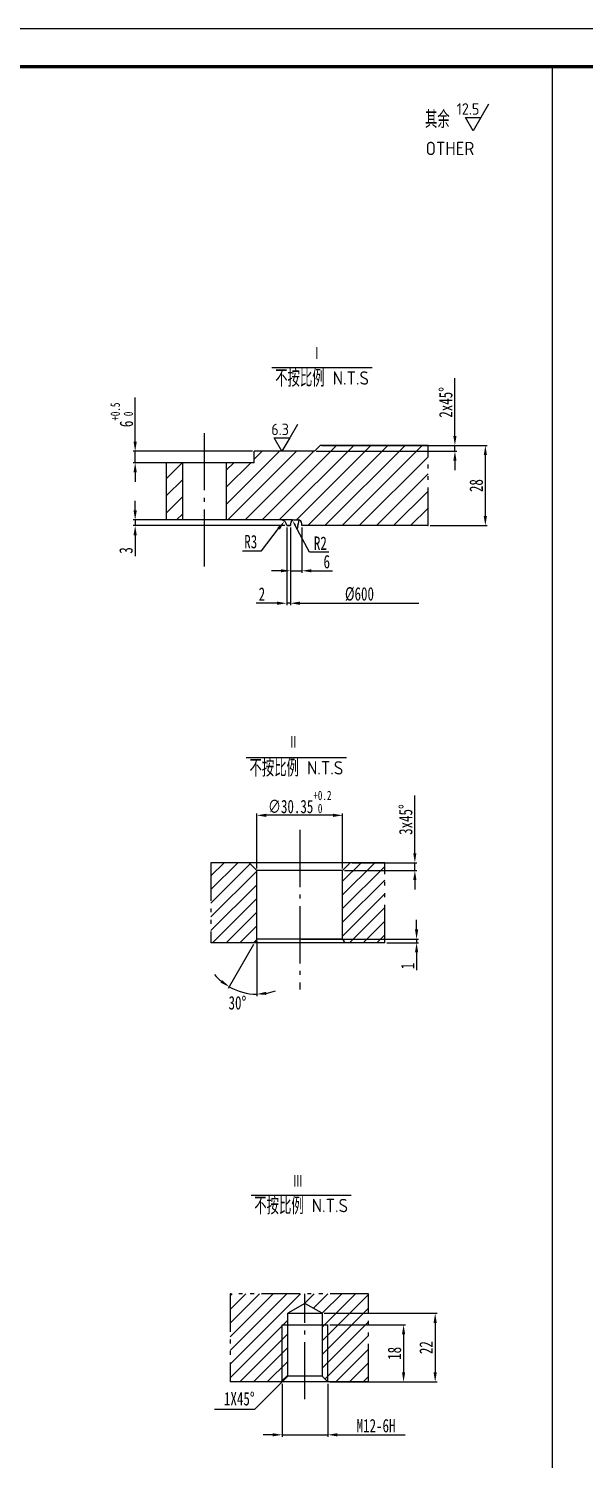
# Model space of a CAD drawing. Extents: x 3752 to 5058, y 2005 to 3221.
# Drawn here: x 4045.1 to 4190.7, y 2223.7 to 2598.7 of the extents above; entities that cross this region are included whole.
import ezdxf
from ezdxf.enums import TextEntityAlignment as Align

# ---------------------------------------------------------------- set-up
doc = ezdxf.new("R2010")
doc.units = 0
doc.linetypes.add('CENTER', pattern=[20, 15, -2, 1, -2])
doc.linetypes.add('DIVIDE', pattern=[18, 10, -2, 1, -2, 1, -2])
doc.layers.get('Defpoints').update_dxf_attribs({"linetype": 'CONTINUOUS'})
for name, color, linetype in [('1', 7, 'CONTINUOUS'), ('2', 1, 'CONTINUOUS'), ('3', 2, 'CENTER'), ('4', 6, 'DIVIDE')]:
    doc.layers.add(name, color=color, linetype=linetype)
doc.styles.add('ACISOTS', font='isocp.shx', dxfattribs={"height": 1, "bigfont": 'gbcbig.shx'})
doc.styles.add('HZ5', font='GungsuhChe.ttf', dxfattribs={"width": 0.75})
doc.dimstyles.new('2', dxfattribs={"dimtxt": 3.5, "dimasz": 2.5, "dimexe": 0.5, "dimexo": 0.5, "dimtad": 1, "dimdec": 0, "dimlfac": 2, "dimzin": 0, "dimdsep": 46, "dimtxsty": 'HZ5', "dimcen": 0, "dimadec": 0, "dimazin": 0, "dimtfac": 0.857143, "dimtdec": 0, "dimtmove": 0, "dimatfit": 0, "dimfxl": 0, "dimtvp": 1.5, "dimtolj": 1, "dimtzin": 0, "dimarcsym": 0})
doc.dimstyles.new('4', dxfattribs={"dimtxt": 3.5, "dimasz": 2.5, "dimexe": 0.5, "dimexo": 0.5, "dimtad": 1, "dimdec": 0, "dimlfac": 4, "dimzin": 0, "dimdsep": 46, "dimtxsty": 'HZ5', "dimcen": 0, "dimadec": 0, "dimazin": 0, "dimtfac": 0.857143, "dimtdec": 0, "dimtmove": 0, "dimatfit": 0, "dimfxl": 0, "dimtvp": 1.5, "dimtolj": 1, "dimtzin": 0, "dimarcsym": 0})
doc.dimstyles.new('副本2', dxfattribs={"dimtxt": 3.5, "dimasz": 2.5, "dimexe": 0.5, "dimexo": 0.5, "dimtad": 1, "dimtih": 1, "dimtoh": 1, "dimdec": 0, "dimlfac": 2, "dimzin": 0, "dimdsep": 46, "dimtxsty": 'HZ5', "dimcen": 0, "dimadec": 0, "dimazin": 0, "dimtfac": 0.857143, "dimtdec": 0, "dimtmove": 0, "dimatfit": 0, "dimfxl": 0, "dimtvp": 1.5, "dimtolj": 1, "dimtzin": 0, "dimarcsym": 0})
doc.dimstyles.new('副本4', dxfattribs={"dimtxt": 3.5, "dimasz": 2.5, "dimexe": 0.5, "dimexo": 0.5, "dimtad": 1, "dimtih": 1, "dimtoh": 1, "dimdec": 0, "dimlfac": 4, "dimzin": 0, "dimdsep": 46, "dimtxsty": 'HZ5', "dimcen": 0, "dimadec": 0, "dimazin": 0, "dimtfac": 0.857143, "dimtdec": 0, "dimtmove": 0, "dimatfit": 0, "dimfxl": 0, "dimtvp": 1.5, "dimtolj": 1, "dimtzin": 0, "dimarcsym": 0})
pattern_1 = [(45, (2030.733, 1715.3434), (-1.7960512, 1.7960512), [])]

# ---------------------------------------------------------------- blocks, each defined once
blk = doc.blocks.new('*D81')
at = {"layer": '1', "color": 0, "lineweight": -2}
for p, q in [((4122.49, 2261.99), (4152.1, 2261.99)), ((4151.6, 2259.49), (4151.6, 2246.5)), ((4123.99, 2244), (4152.1, 2244))]:
    blk.add_line(p, q, dxfattribs=at)
at = {"layer": '1', "color": 0}
for points in [[(4151.18, 2259.49), (4152.02, 2259.49), (4151.6, 2261.99)], [(4151.18, 2246.5), (4152.02, 2246.5), (4151.6, 2244)]]:
    blk.add_solid(points, dxfattribs=at)
at = {"layer": 'Defpoints', "color": 0}
for p in [(4121.99, 2261.99), (4123.49, 2244), (4151.6, 2244)]:
    blk.add_point(p, dxfattribs=at)
at = {"layer": '1', "color": 0, "insert": (4149.22, 2253), "char_height": 3.5, "attachment_point": 5, "rotation": 90, "style": 'HZ5'}
blk.add_mtext('\\A1;22', dxfattribs=at)
blk = doc.blocks.new('*U77')
at = {"layer": '1', "linetype": 'Continuous'}
for p, q in [((2081.73, 529.63), (2073.56, 521.46)), ((2073.56, 521.46), (2063.06, 521.46))]:
    blk.add_line(p, q, dxfattribs=at)
at = {"layer": '1', "linetype": 'Continuous', "style": 'HZ5', "width": 0.75}
blk.add_text('1X45%%d', height=3.5, dxfattribs=at).set_placement((2073.56, 522.51), align=Align.RIGHT)
blk = doc.blocks.new('*D85')
at = {"layer": '1', "color": 0, "lineweight": -2}
for p, q in [((4123.99, 2259), (4143.82, 2259)), ((4143.32, 2256.5), (4143.32, 2246.5)), ((4123.99, 2244), (4143.82, 2244))]:
    blk.add_line(p, q, dxfattribs=at)
at = {"layer": '1', "color": 0}
for points in [[(4142.91, 2256.5), (4143.74, 2256.5), (4143.32, 2259)], [(4142.91, 2246.5), (4143.74, 2246.5), (4143.32, 2244)]]:
    blk.add_solid(points, dxfattribs=at)
at = {"layer": 'Defpoints', "color": 0}
for p in [(4123.49, 2259), (4123.49, 2244), (4143.32, 2244)]:
    blk.add_point(p, dxfattribs=at)
at = {"layer": '1', "color": 0, "insert": (4140.95, 2251.5), "char_height": 3.5, "attachment_point": 5, "rotation": 90, "style": 'HZ5'}
blk.add_mtext('\\A1;18', dxfattribs=at)
blk = doc.blocks.new('*D86')
at = {"layer": '1', "color": 0, "lineweight": -2}
for p, q in [((4111.49, 2243.5), (4111.49, 2229.65)), ((4123.49, 2243.5), (4123.49, 2229.65)), ((4108.99, 2230.15), (4106.49, 2230.15)), ((4111.49, 2230.15), (4123.49, 2230.15)), ((4125.99, 2230.15), (4143.74, 2230.15))]:
    blk.add_line(p, q, dxfattribs=at)
at = {"layer": '1', "color": 0}
for points in [[(4108.99, 2230.57), (4108.99, 2229.73), (4111.49, 2230.15)], [(4125.99, 2230.57), (4125.99, 2229.73), (4123.49, 2230.15)]]:
    blk.add_solid(points, dxfattribs=at)
at = {"layer": 'Defpoints', "color": 0}
for p in [(4111.49, 2244), (4123.49, 2244), (4123.49, 2230.15)]:
    blk.add_point(p, dxfattribs=at)
at = {"layer": '1', "color": 0, "insert": (4136.11, 2232.53), "char_height": 3.5, "attachment_point": 5, "style": 'HZ5'}
blk.add_mtext('\\A1;M12-6H', dxfattribs=at)
blk = doc.blocks.new('*D88')
at = {"layer": '1', "color": 0}
for p, q in [((4104.86, 2359.59), (4104.86, 2345.13)), ((4104.03, 2358.65), (4097.38, 2347.14))]:
    blk.add_line(p, q, dxfattribs=at)
for start, end in [(220.1531, 230.0766), (240, 270), (279.9234, 289.8469)]:
    blk.add_arc((4104.86, 2360.09), 14.45, start, end, dxfattribs=at)
for points in [[(4095.82, 2349.34), (4095.34, 2348.66), (4097.63, 2347.57)], [(4107.38, 2345.44), (4107.31, 2346.27), (4104.86, 2345.63)]]:
    blk.add_solid(points, dxfattribs=at)
at = {"layer": 'Defpoints', "color": 0}
for p in [(4104.86, 2378.09), (4104.28, 2359.09), (4104.86, 2360.09), (4104.86, 2360.09), (4102.35, 2345.85)]:
    blk.add_point(p, dxfattribs=at)
at = {"layer": '1', "color": 0, "insert": (4099.78, 2343.35), "char_height": 3.5, "attachment_point": 5, "style": 'HZ5'}
blk.add_mtext('\\A1;30°', dxfattribs=at)
blk = doc.blocks.new('*D89')
at = {"layer": '1', "color": 0, "lineweight": -2}
for p, q in [((4146.28, 2382.59), (4146.28, 2397.71)), ((4127.86, 2378.09), (4146.78, 2378.09)), ((4129.86, 2380.09), (4146.78, 2380.09)), ((4146.28, 2378.09), (4146.28, 2380.09)), ((4146.28, 2375.59), (4146.28, 2373.09))]:
    blk.add_line(p, q, dxfattribs=at)
at = {"layer": '1', "color": 0}
for points in [[(4145.86, 2382.59), (4146.69, 2382.59), (4146.28, 2380.09)], [(4145.86, 2375.59), (4146.69, 2375.59), (4146.28, 2378.09)]]:
    blk.add_solid(points, dxfattribs=at)
at = {"layer": 'Defpoints', "color": 0}
for p in [(4127.36, 2378.09), (4129.36, 2380.09), (4146.28, 2380.09)]:
    blk.add_point(p, dxfattribs=at)
at = {"layer": '1', "color": 0, "insert": (4143.9, 2391.4), "char_height": 3.5, "attachment_point": 5, "rotation": 90, "style": 'HZ5'}
blk.add_mtext('\\A1;3x45%%d', dxfattribs=at)
blk = doc.blocks.new('*D90')
at = {"layer": '1', "color": 0, "lineweight": -2}
for p, q in [((4146.73, 2362.59), (4146.73, 2365.09)), ((4116.61, 2360.09), (4147.23, 2360.09)), ((4138.93, 2359.09), (4147.23, 2359.09)), ((4146.73, 2360.09), (4146.73, 2359.09)), ((4146.73, 2356.59), (4146.73, 2351.96))]:
    blk.add_line(p, q, dxfattribs=at)
at = {"layer": '1', "color": 0}
for points in [[(4146.31, 2362.59), (4147.15, 2362.59), (4146.73, 2360.09)], [(4146.31, 2356.59), (4147.15, 2356.59), (4146.73, 2359.09)]]:
    blk.add_solid(points, dxfattribs=at)
at = {"layer": 'Defpoints', "color": 0}
for p in [(4116.11, 2360.09), (4138.43, 2359.09), (4146.73, 2359.09)]:
    blk.add_point(p, dxfattribs=at)
at = {"layer": '1', "color": 0, "insert": (4144.36, 2353.02), "char_height": 3.5, "attachment_point": 5, "rotation": 90, "style": 'HZ5'}
blk.add_mtext('\\A1;1', dxfattribs=at)
blk = doc.blocks.new('*D91')
at = {"layer": '1', "color": 0, "lineweight": -2}
for p, q in [((4104.86, 2378.59), (4104.86, 2393.01)), ((4124.86, 2392.51), (4107.36, 2392.51)), ((4127.36, 2378.59), (4127.36, 2393.01))]:
    blk.add_line(p, q, dxfattribs=at)
at = {"layer": '1', "color": 0}
for points in [[(4107.36, 2392.93), (4107.36, 2392.09), (4104.86, 2392.51)], [(4124.86, 2392.93), (4124.86, 2392.09), (4127.36, 2392.51)]]:
    blk.add_solid(points, dxfattribs=at)
at = {"layer": 'Defpoints', "color": 0}
for p in [(4104.86, 2392.51), (4104.86, 2378.09), (4127.36, 2378.09)]:
    blk.add_point(p, dxfattribs=at)
at = {"layer": '1', "color": 0, "insert": (4116.11, 2395.99), "char_height": 3.5, "attachment_point": 5, "style": 'HZ5'}
blk.add_mtext('\\A1;\\A1;\\A0;∅30.35{\\H2.450000;\\S+0.2^  0;}', dxfattribs=at)
blk = doc.blocks.new('*D145')
at = {"layer": '1', "color": 0}
for p, q in [((4118.7, 2461.47), (4114.93, 2468.49)), ((4123.7, 2461.47), (4118.7, 2461.47))]:
    blk.add_line(p, q, dxfattribs=at)
blk.add_solid([(4115.15, 2468.6), (4114.71, 2468.37), (4114.22, 2469.81)], dxfattribs=at)
at = {"layer": 'Defpoints', "color": 0}
for p in [(4114.22, 2469.81), (4114.69, 2468.93)]:
    blk.add_point(p, dxfattribs=at)
at = {"layer": '1', "color": 0, "insert": (4121.52, 2463.84), "char_height": 3.5, "attachment_point": 5, "style": 'HZ5'}
blk.add_mtext('\\A1;R2', dxfattribs=at)
blk = doc.blocks.new('*D146')
at = {"layer": '1', "color": 0}
for p, q in [((4106.08, 2461.84), (4110.58, 2467.64)), ((4101.08, 2461.84), (4106.08, 2461.84))]:
    blk.add_line(p, q, dxfattribs=at)
blk.add_solid([(4110.25, 2467.89), (4110.91, 2467.38), (4112.11, 2469.61)], dxfattribs=at)
at = {"layer": 'Defpoints', "color": 0}
for p in [(4111.19, 2468.43), (4112.11, 2469.61)]:
    blk.add_point(p, dxfattribs=at)
at = {"layer": '1', "color": 0, "insert": (4103.27, 2464.21), "char_height": 3.5, "attachment_point": 5, "style": 'HZ5'}
blk.add_mtext('\\A1;R3', dxfattribs=at)
blk = doc.blocks.new('*D147')
at = {"layer": '1', "color": 0, "lineweight": -2}
for p, q in [((4150.25, 2489.43), (4165.25, 2489.43)), ((4164.75, 2470.93), (4164.75, 2486.93)), ((4150.25, 2468.43), (4165.25, 2468.43))]:
    blk.add_line(p, q, dxfattribs=at)
at = {"layer": '1', "color": 0}
for points in [[(4164.33, 2486.93), (4165.17, 2486.93), (4164.75, 2489.43)], [(4164.33, 2470.93), (4165.17, 2470.93), (4164.75, 2468.43)]]:
    blk.add_solid(points, dxfattribs=at)
at = {"layer": 'Defpoints', "color": 0}
for p in [(4149.75, 2489.43), (4164.75, 2489.43), (4149.75, 2468.43)]:
    blk.add_point(p, dxfattribs=at)
at = {"layer": '1', "color": 0, "insert": (4162.38, 2478.93), "char_height": 3.5, "attachment_point": 5, "rotation": 90, "style": 'HZ5'}
blk.add_mtext('\\A1;28', dxfattribs=at)
blk = doc.blocks.new('*D148')
at = {"layer": '1', "color": 0, "lineweight": -2}
for p, q in [((4156.78, 2491.93), (4156.78, 2507.05)), ((4120.44, 2487.93), (4157.28, 2487.93)), ((4121.94, 2489.43), (4157.28, 2489.43)), ((4156.78, 2487.93), (4156.78, 2489.43)), ((4156.78, 2485.43), (4156.78, 2482.93))]:
    blk.add_line(p, q, dxfattribs=at)
at = {"layer": '1', "color": 0}
for points in [[(4156.36, 2491.93), (4157.19, 2491.93), (4156.78, 2489.43)], [(4156.36, 2485.43), (4157.19, 2485.43), (4156.78, 2487.93)]]:
    blk.add_solid(points, dxfattribs=at)
at = {"layer": 'Defpoints', "color": 0}
for p in [(4119.94, 2487.93), (4121.44, 2489.43), (4156.78, 2489.43)]:
    blk.add_point(p, dxfattribs=at)
at = {"layer": '1', "color": 0, "insert": (4154.4, 2500.74), "char_height": 3.5, "attachment_point": 5, "rotation": 90, "style": 'HZ5'}
blk.add_mtext('\\A1;2x45%%d', dxfattribs=at)
blk = doc.blocks.new('*D149')
at = {"layer": '1', "color": 0, "lineweight": -2}
for p, q in [((4072.98, 2490.43), (4072.98, 2502.01)), ((4103.69, 2487.93), (4072.48, 2487.93)), ((4072.98, 2484.93), (4072.98, 2487.93)), ((4103.69, 2484.93), (4072.48, 2484.93)), ((4072.98, 2482.43), (4072.98, 2479.93))]:
    blk.add_line(p, q, dxfattribs=at)
at = {"layer": '1', "color": 0}
for points in [[(4072.56, 2490.43), (4073.4, 2490.43), (4072.98, 2487.93)], [(4072.56, 2482.43), (4073.4, 2482.43), (4072.98, 2484.93)]]:
    blk.add_solid(points, dxfattribs=at)
at = {"layer": 'Defpoints', "color": 0}
for p in [(4072.98, 2487.93), (4104.19, 2487.93), (4104.19, 2484.93)]:
    blk.add_point(p, dxfattribs=at)
at = {"layer": '1', "color": 0, "insert": (4069.5, 2497.47), "char_height": 3.5, "attachment_point": 5, "rotation": 90, "style": 'HZ5'}
blk.add_mtext('\\A1;\\A0;6{\\H2.450000;\\S+0.5^  0;}', dxfattribs=at)
blk = doc.blocks.new('*D150')
at = {"layer": '1', "color": 0, "lineweight": -2}
for p, q in [((4112.69, 2467.93), (4112.69, 2447.6)), ((4113.69, 2467.93), (4113.69, 2447.6)), ((4110.19, 2448.1), (4104.69, 2448.1)), ((4113.69, 2448.1), (4112.69, 2448.1)), ((4116.19, 2448.1), (4118.69, 2448.1))]:
    blk.add_line(p, q, dxfattribs=at)
at = {"layer": '1', "color": 0}
for points in [[(4110.19, 2448.52), (4110.19, 2447.68), (4112.69, 2448.1)], [(4116.19, 2448.52), (4116.19, 2447.68), (4113.69, 2448.1)]]:
    blk.add_solid(points, dxfattribs=at)
at = {"layer": 'Defpoints', "color": 0}
for p in [(4112.69, 2468.43), (4113.69, 2468.43), (4112.69, 2448.1)]:
    blk.add_point(p, dxfattribs=at)
at = {"layer": '1', "color": 0, "insert": (4106.19, 2450.48), "char_height": 3.5, "attachment_point": 5, "style": 'HZ5'}
blk.add_mtext('\\A1;2', dxfattribs=at)
blk = doc.blocks.new('*D151')
at = {"layer": '1', "color": 0, "lineweight": -2}
for p, q in [((4072.98, 2472.43), (4072.98, 2474.93)), ((4114.19, 2469.93), (4072.48, 2469.93)), ((4112.19, 2468.43), (4072.48, 2468.43)), ((4072.98, 2469.93), (4072.98, 2468.43)), ((4072.98, 2465.93), (4072.98, 2460.43))]:
    blk.add_line(p, q, dxfattribs=at)
at = {"layer": '1', "color": 0}
for points in [[(4072.56, 2472.43), (4073.4, 2472.43), (4072.98, 2469.93)], [(4072.56, 2465.93), (4073.4, 2465.93), (4072.98, 2468.43)]]:
    blk.add_solid(points, dxfattribs=at)
at = {"layer": 'Defpoints', "color": 0}
for p in [(4072.98, 2468.43), (4112.69, 2468.43), (4114.69, 2469.93)]:
    blk.add_point(p, dxfattribs=at)
at = {"layer": '1', "color": 0, "insert": (4070.6, 2461.93), "char_height": 3.5, "attachment_point": 5, "rotation": 90, "style": 'HZ5'}
blk.add_mtext('\\A1;3', dxfattribs=at)
blk = doc.blocks.new('*D152')
at = {"layer": '1', "color": 0, "lineweight": -2}
for p, q in [((4113.69, 2467.93), (4113.69, 2447.6)), ((4116.19, 2448.1), (4147.33, 2448.1))]:
    blk.add_line(p, q, dxfattribs=at)
at = {"layer": '1', "color": 0}
blk.add_solid([(4116.19, 2448.52), (4116.19, 2447.68), (4113.69, 2448.1)], dxfattribs=at)
at = {"layer": 'Defpoints', "color": 0}
for p in [(4113.69, 2468.43), (4147.33, 2448.1), (4147.33, 2448.1)]:
    blk.add_point(p, dxfattribs=at)
at = {"layer": '1', "color": 0, "insert": (4131.76, 2450.48), "char_height": 3.5, "attachment_point": 5, "style": 'HZ5'}
blk.add_mtext('\\A1;%%c600', dxfattribs=at)
blk = doc.blocks.new('_None')
blk = doc.blocks.new('*D153')
at = {"layer": '1', "color": 0, "lineweight": -2}
for p, q in [((4113.69, 2467.93), (4113.69, 2456.1)), ((4116.69, 2467.93), (4116.69, 2456.1)), ((4111.19, 2456.6), (4108.69, 2456.6)), ((4113.69, 2456.6), (4116.69, 2456.6)), ((4119.19, 2456.6), (4124.69, 2456.6))]:
    blk.add_line(p, q, dxfattribs=at)
at = {"layer": '1', "color": 0}
for points in [[(4111.19, 2457.02), (4111.19, 2456.19), (4113.69, 2456.6)], [(4119.19, 2457.02), (4119.19, 2456.19), (4116.69, 2456.6)]]:
    blk.add_solid(points, dxfattribs=at)
at = {"layer": 'Defpoints', "color": 0}
for p in [(4113.69, 2468.43), (4116.69, 2468.43), (4116.69, 2456.6)]:
    blk.add_point(p, dxfattribs=at)
at = {"layer": '1', "color": 0, "insert": (4123.19, 2458.98), "char_height": 3.5, "attachment_point": 5, "style": 'HZ5'}
blk.add_mtext('\\A1;6', dxfattribs=at)

msp = doc.modelspace()

# ---------------------------------------------------------------- hatches: boundary and pattern name
at = {"layer": '1'}
h = msp.add_hatch(dxfattribs=at)
h.set_pattern_fill('ANSI31', color=256, style=0)
h.set_pattern_definition([(45, (-5639.752, -841.7293), (-2.245064, 2.245064), [])])
h.paths.add_polyline_path([(4149.745, 2489.426), (4121.444, 2489.426), (4119.944, 2487.926), (4104.194, 2487.926), (4104.194, 2484.926), (4096.944, 2484.926), (4096.944, 2469.926), (4111.194, 2469.926, -0.4142136), (4112.694, 2468.426), (4113.694, 2468.426), (4113.694, 2468.926, -0.4142136), (4114.694, 2469.926), (4115.694, 2469.926, -0.4142136), (4116.694, 2468.926), (4116.694, 2468.426), (4149.745, 2468.426)])
h.paths.add_polyline_path([(4085.444, 2484.926), (4081.194, 2484.926), (4081.194, 2469.926), (4085.444, 2469.926)])
h = msp.add_hatch(dxfattribs=at)
h.set_pattern_fill('ANSI31', color=256, scale=0.8, style=0)
h.set_pattern_definition([(45, (2120.5786, 1830.4563), (-1.7960512, 1.7960512), [])])
h.paths.add_polyline_path([(4138.426, 2380.087), (4129.357, 2380.087), (4127.357, 2378.087), (4127.357, 2360.087), (4127.934, 2359.087), (4138.426, 2359.087)])
h.paths.add_polyline_path([(4092.84, 2359.087), (4104.28, 2359.087), (4104.857, 2360.087), (4104.857, 2378.087), (4102.857, 2380.087), (4092.84, 2380.087)])
h = msp.add_hatch(dxfattribs=at)
h.set_pattern_fill('ANSI31', color=256, scale=0.8, style=0)
h.set_pattern_definition(pattern_1)
h.paths.add_polyline_path([(4097.871, 2244.001), (4111.487, 2244.001), (4111.487, 2259.001), (4112.987, 2259.001), (4112.987, 2262.001), (4117.487, 2264.599), (4117.487, 2267.107), (4097.871, 2267.107)])
h.paths.add_polyline_path([(4111.487, 2244.001), (4112.464, 2244.977), (4112.987, 2245.501), (4112.987, 2259.001), (4111.487, 2259.001)], flags=16)
h = msp.add_hatch(dxfattribs=at)
h.set_pattern_fill('ANSI31', color=256, scale=0.8, style=0)
h.set_pattern_definition(pattern_1)
h.paths.add_polyline_path([(4123.487, 2244.001), (4134.126, 2244.001), (4134.126, 2267.107), (4117.487, 2267.107), (4117.487, 2264.599), (4121.987, 2262.001), (4121.987, 2259.001), (4123.487, 2259.001)])
h.paths.add_polyline_path([(4123.487, 2259.001), (4121.987, 2259.001), (4121.987, 2245.501), (4123.487, 2244.001)])

# ---------------------------------------------------------------- linework, layer by layer
for p, q in [((3754.291, 2598.696), (4595.291, 2598.696)), ((4001.291, 2598.696), (4595.291, 2598.696)), ((4001.291, 2598.696), (4595.291, 2598.696)), ((4182.291, 2588.696), (4182.291, 2014.696)), ((4165.595, 2578.911), (4163.574, 2575.411)), ((4161.554, 2571.911), (4159.533, 2575.411)), ((4159.533, 2575.411), (4163.574, 2575.411)), ((4163.574, 2575.411), (4161.554, 2571.911)), ((4108.829, 2509.838), (4135.093, 2509.838)), ((4115.882, 2469.908), (4115.408, 2467.597)), ((4102.102, 2407.667), (4128.365, 2407.667)), ((4103.349, 2292.952), (4129.612, 2292.952)), ((4111.487, 2244.001), (4111.487, 2259.001)), ((4123.487, 2244.001), (4123.487, 2259.001))]:
    msp.add_line(p, q, dxfattribs=at)
msp.add_polyline3d([(4115.503, 2494.926, 0), (4113.482, 2491.426, 0), (4111.462, 2487.926, 0), (4109.441, 2491.426, 0), (4113.482, 2491.426, 0)], dxfattribs=at)
msp.add_solid([(4115.354, 2468.482), (4115.845, 2468.387), (4115.882, 2469.908)], dxfattribs=at)
at = {"layer": '2'}
for p, q in [((4104.194, 2484.926), (4104.194, 2487.926)), ((4119.944, 2487.926), (4104.194, 2487.926)), ((4119.944, 2487.926), (4121.444, 2489.426)), ((4149.745, 2489.426), (4121.444, 2489.426)), ((4104.194, 2484.926), (4081.194, 2484.926)), ((4081.194, 2469.926), (4081.194, 2484.926)), ((4085.444, 2469.926), (4085.444, 2484.926)), ((4096.944, 2469.926), (4096.944, 2484.926)), ((4111.194, 2469.926), (4081.194, 2469.926)), ((4113.694, 2468.426), (4112.694, 2468.426)), ((4112.694, 2468.426), (4113.694, 2468.426)), ((4113.694, 2468.926), (4113.694, 2468.426)), ((4114.694, 2469.926), (4115.694, 2469.926)), ((4116.694, 2468.426), (4116.694, 2468.926)), ((4149.745, 2468.426), (4116.694, 2468.426)), ((4138.426, 2380.087), (4092.84, 2380.087)), ((4104.857, 2378.087), (4102.857, 2380.087)), ((4104.857, 2360.087), (4104.857, 2378.087)), ((4127.357, 2378.087), (4104.857, 2378.087)), ((4127.357, 2378.087), (4129.357, 2380.087)), ((4127.357, 2360.087), (4127.357, 2378.087)), ((4138.426, 2359.087), (4092.84, 2359.087)), ((4104.857, 2360.087), (4104.28, 2359.087)), ((4127.357, 2360.087), (4104.857, 2360.087)), ((4127.357, 2360.087), (4127.934, 2359.087)), ((4117.487, 2264.599), (4112.987, 2262.001)), ((4112.987, 2245.501), (4112.987, 2262.001)), ((4112.987, 2262.001), (4121.987, 2262.001)), ((4121.987, 2262.001), (4117.487, 2264.599)), ((4121.987, 2262.001), (4121.987, 2245.501)), ((4111.487, 2259.001), (4123.487, 2259.001)), ((4134.126, 2244.001), (4097.871, 2244.001)), ((4112.987, 2245.501), (4111.487, 2244.001)), ((4121.987, 2245.501), (4112.987, 2245.501)), ((4121.987, 2245.501), (4123.487, 2244.001))]:
    msp.add_line(p, q, dxfattribs=at)
at = {"layer": '2', "const_width": 0.9}
msp.add_lwpolyline([(3779.291, 2588.696), (4585.291, 2588.696)], dxfattribs=at)
at = {"layer": '2'}
for centre, radius, start, end in [((4111.194, 2468.426), 1.5, 0, 90), ((4114.694, 2468.926), 1, 90, 180), ((4115.694, 2468.926), 1, 0, 90)]:
    msp.add_arc(centre, radius, start, end, dxfattribs=at)
at = {"layer": '3'}
for p, q in [((4091.194, 2457.691), (4091.194, 2493.964)), ((4116.107, 2388.717), (4116.107, 2346.831)), ((4117.487, 2239.475), (4117.487, 2267.107))]:
    msp.add_line(p, q, dxfattribs=at)
at = {"layer": '4'}
for p, q in [((4149.745, 2468.426), (4149.745, 2489.426)), ((4092.84, 2380.087), (4092.84, 2359.087)), ((4138.426, 2359.087), (4138.426, 2380.087)), ((4097.871, 2267.107), (4097.871, 2244.001)), ((4134.126, 2267.107), (4097.871, 2267.107)), ((4134.126, 2244.001), (4134.126, 2267.107))]:
    msp.add_line(p, q, dxfattribs=at)

# ---------------------------------------------------------------- block references
at = {"layer": '1', "linetype": 'Continuous'}
msp.add_blockref('*U77', (2030.733, 1715.343), dxfattribs=at)

# ---------------------------------------------------------------- texts
at = {"layer": '1', "style": 'ACISOTS'}
for s, height, p in [('其余', 4.5, (4148.941, 2572.648)), ('12.5', 3, (4157.233, 2576.14)), ('OTHER', 3.5, (4149.101, 2565.53)), ('不按比例', 4.5, (4109.678, 2504.825)), ('N.T.S', 3.5, (4124.741, 2505.374)), ('不按比例', 4.5, (4102.95, 2402.653)), ('N.T.S', 3.5, (4118.013, 2403.203)), ('不按比例', 4.5, (4104.197, 2287.938)), ('N.T.S', 3.5, (4119.26, 2288.487))]:
    msp.add_text(s, height=height, dxfattribs=at).set_placement(p)
at = {"layer": '1', "color": 0, "linetype": 'Continuous', "style": 'ACISOTS'}
for s, p in [('Ⅰ', (4120.608, 2513.558)), ('Ⅱ', (4114.461, 2411.68)), ('Ⅲ', (4115.606, 2296.567))]:
    msp.add_text(s, height=3.5, dxfattribs=at).set_placement(p, align=Align.MIDDLE)
at = {"layer": '1', "style": 'ACISOTS'}
msp.add_text('6.3', height=3, rotation=360, dxfattribs=at).set_placement((4108.641, 2492.154))

# ---------------------------------------------------------------- dimensions: what is measured, and where the dimension line sits
at = {"layer": '1'}
for base, p1, p2, text, dimstyle, picture, middle in [((4156.778, 2489.426), (4119.944, 2487.926), (4121.444, 2489.426), '2x45%%d', '2', '*D148', (4154.403, 2500.738)), ((4072.979, 2487.926), (4104.194, 2484.926), (4104.194, 2487.926), '\\A0;6{\\H2.450000;\\S+0.5^  0;}', '2', '*D149', (4069.496, 2497.466)), ((4164.751, 2489.426), (4149.745, 2468.426), (4149.745, 2489.426), '28', '2', '*D147', (4162.376, 2478.926)), ((4146.277, 2380.087), (4127.357, 2378.087), (4129.357, 2380.087), '3x45%%d', '4', '*D89', (4143.902, 2391.399)), ((4146.731, 2359.087), (4116.107, 2360.087), (4138.426, 2359.087), '1', '4', '*D90', (4144.356, 2353.024)), ((4151.599, 2244.001), (4121.987, 2261.994), (4123.487, 2244.001), '22', '2', '*D81', (4149.224, 2252.997)), ((4143.323, 2244.001), (4123.487, 2259.001), (4123.487, 2244.001), '18', '4', '*D85', (4140.948, 2251.501))]:
    dim = msp.add_linear_dim(base=base, p1=p1, p2=p2, angle=90, text=text, dimstyle=dimstyle, override={"dimtxsty": 'ACISOTS'}, dxfattribs=at)
    dim.commit()
    dim.dimension.update_dxf_attribs({"geometry": picture, "text_midpoint": middle})
dim = msp.add_linear_dim(base=(4072.979, 2468.426), p1=(4114.694, 2469.926), p2=(4112.694, 2468.426), angle=90, dimstyle='2', override={"dimtxsty": 'ACISOTS'}, dxfattribs=at)
dim.commit()
dim.dimension.update_dxf_attribs({"geometry": '*D151', "text_midpoint": (4070.604, 2461.926)})
for center, mpoint, override, picture, middle in [((4111.194, 2468.426), (4112.113, 2469.611), {"dimtxsty": 'ACISOTS', "dimtmove": 1, "dimatfit": 3}, '*D146', (4106.083, 2461.838)), ((4114.694, 2468.926), (4114.22, 2469.806), {"dimasz": 1.5, "dimtxsty": 'ACISOTS', "dimtmove": 1, "dimatfit": 3}, '*D145', (4118.705, 2461.468))]:
    dim = msp.add_radius_dim(center=center, mpoint=mpoint, dimstyle='副本2', override=override, dxfattribs=at)
    dim.commit()
    dim.dimension.update_dxf_attribs({"geometry": picture, "text_midpoint": middle, "dimtype": 164})
for base, p2, picture, middle in [((4112.694, 2448.102), (4112.694, 2468.426), '*D150', (4106.194, 2450.477)), ((4116.694, 2456.603), (4116.694, 2468.426), '*D153', (4123.194, 2458.978))]:
    dim = msp.add_linear_dim(base=base, p1=(4113.694, 2468.426), p2=p2, dimstyle='2', override={"dimtxsty": 'ACISOTS'}, dxfattribs=at)
    dim.commit()
    dim.dimension.update_dxf_attribs({"geometry": picture, "text_midpoint": middle})
for base, p1, p2, text, dimstyle, override, picture, middle in [((4147.326, 2448.102), (4113.694, 2468.426), (4147.326, 2448.102), '%%c600', '2', {"dimtxsty": 'ACISOTS', "dimblk2": 'None', "dimsah": 1}, '*D152', (4131.76, 2450.477)), ((4104.857, 2392.509), (4127.357, 2378.087), (4104.857, 2378.087), '\\A1;\\A0;∅30.35{\\H2.450000;\\S+0.2^  0;}', '4', {"dimtxsty": 'ACISOTS'}, '*D91', (4116.107, 2395.992)), ((4123.487, 2230.151), (4111.487, 2244.001), (4123.487, 2244.001), 'M12-6H', '4', {"dimtxsty": 'ACISOTS'}, '*D86', (4136.112, 2232.526))]:
    dim = msp.add_linear_dim(base=base, p1=p1, p2=p2, text=text, dimstyle=dimstyle, override=override, dxfattribs=at)
    dim.commit()
    dim.dimension.update_dxf_attribs({"geometry": picture, "text_midpoint": middle})
dim = msp.add_angular_dim_2l(base=(4102.347, 2345.854), line1=((4104.857, 2360.087), (4104.28, 2359.087)), line2=((4104.857, 2360.087), (4104.857, 2378.087)), dimstyle='副本4', override={"dimtxsty": 'ACISOTS', "dimtmove": 2, "dimatfit": 3}, dxfattribs=at)
dim.commit()
dim.dimension.update_dxf_attribs({"geometry": '*D88', "text_midpoint": (4099.78, 2343.35), "dimtype": 162})

doc.saveas('drawing.dxf')
